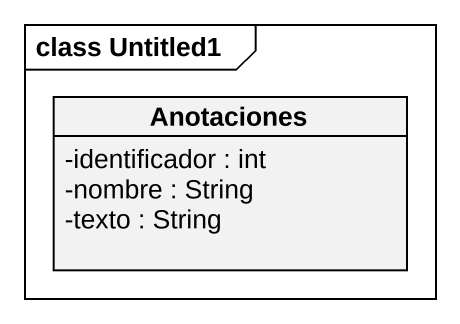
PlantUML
@startuml
mainframe class Untitled1
hide circle
hide empty members
skinparam classAttributeIconSize 0
class Anotaciones {
  -identificador : int
  -nombre : String
  -texto : String
}
@enduml
